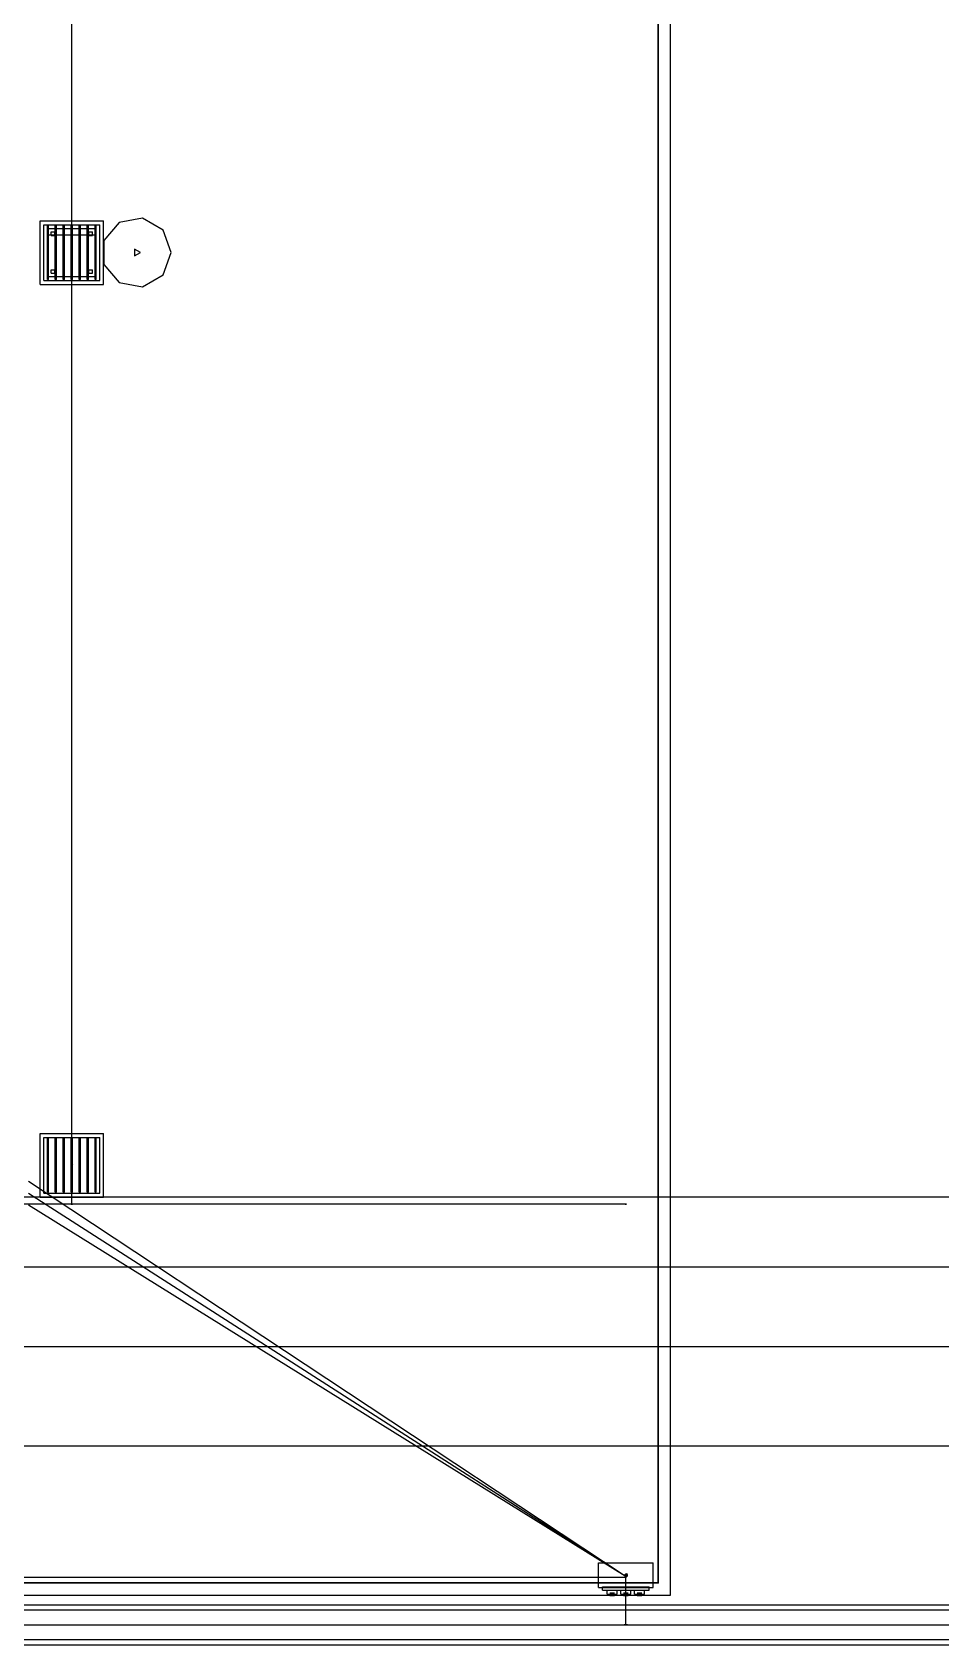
# Model space of a CAD drawing. Header units: millimetres. Extents: x 231000 to 285900, y 121795 to 149522.
# Drawn here: x 267582 to 276717, y 122000 to 138215 of the extents above; entities that cross this region are included whole.
import ezdxf

# ---------------------------------------------------------------- set-up
doc = ezdxf.new("R2010")
doc.units = ezdxf.units.MM

msp = doc.modelspace()

# ---------------------------------------------------------------- linework, layer by layer
at = {"layer": 'electrical'}
for p, q in [((267980, 126430), (267980, 145180)), ((273542.83, 122689.16), (267542.83, 126659.16)), ((273542.98, 122689.06), (267542.98, 126539.06)), ((273550, 126430), (237020, 126430)), ((273543.14, 122688.96), (267543.14, 126418.96)), ((267987.79, 126430), (267972.21, 126430)), ((267972.21, 126430), (267980, 126430)), ((267980, 126430), (267987.79, 126430)), ((273550, 126422.21), (273550, 126437.79)), ((273550, 126437.79), (273550, 126430)), ((273550, 126430), (273550, 126422.21)), ((273275, 122575), (273275, 122825)), ((273275, 122825), (273825, 122825)), ((273825, 122575), (273825, 122825)), ((239600, 122680), (273550, 122680)), ((265400, 122680), (273550, 122680)), ((273532, 122700), (273559, 122715.59)), ((273559, 122684.41), (273532, 122700)), ((273565.59, 122700), (273534.41, 122700)), ((273534.41, 122700), (273550, 122700)), ((273542.83, 122689.16), (273553.59, 122705.42)), ((273553.59, 122705.42), (273542.83, 122689.16)), ((273542.98, 122689.06), (273553.51, 122705.47)), ((273553.51, 122705.47), (273542.98, 122689.06)), ((273543.14, 122688.96), (273553.43, 122705.52)), ((273553.43, 122705.52), (273543.14, 122688.96)), ((273563, 122700), (273543.5, 122711.26)), ((273543.5, 122711.26), (273543.5, 122688.74)), ((273563, 122700), (273543.5, 122711.26)), ((273543.5, 122711.26), (273543.5, 122688.74)), ((273563, 122700), (273543.5, 122711.26)), ((273543.5, 122711.26), (273543.5, 122688.74)), ((273543.5, 122688.74), (273563, 122700)), ((273543.5, 122688.74), (273563, 122700)), ((273543.5, 122688.74), (273563, 122700)), ((273550, 122700), (273565.59, 122700)), ((273550, 122200), (273550, 122700)), ((273550, 122700), (273569.44, 122700)), ((273569.44, 122700), (273550, 122700)), ((273550, 122700), (273564.04, 122700)), ((273564.04, 122700), (273550, 122700)), ((273550, 122700), (273564.04, 122700)), ((273564.04, 122700), (273550, 122700)), ((273550, 122700), (273564.04, 122700)), ((273564.04, 122700), (273550, 122700)), ((273550, 122672.21), (273550, 122687.79)), ((273550, 122687.79), (273550, 122680)), ((273550, 122672.21), (273550, 122687.79)), ((273550, 122687.79), (273550, 122680)), ((273550, 122680), (273550, 122672.21)), ((273550, 122680), (273550, 122672.21)), ((273553.43, 122705.52), (273553.43, 122705.52)), ((273553.51, 122705.47), (273553.51, 122705.47)), ((273553.59, 122705.42), (273553.59, 122705.42)), ((273559, 122715.59), (273559, 122684.41)), ((273275, 122575), (273825, 122575)), ((273315, 122547.5), (273315, 122582.5)), ((273315, 122582.5), (273785, 122582.5)), ((273315, 122547.5), (273785, 122547.5)), ((273362.5, 122510), (273362.5, 122550)), ((273362.5, 122550), (273462.5, 122550)), ((273362.5, 122510), (273462.5, 122510)), ((273435.88, 122520), (273389.12, 122520)), ((273389.12, 122520), (273412.5, 122520)), ((273435.88, 122495), (273389.12, 122495)), ((273389.12, 122495), (273412.5, 122495)), ((273412.5, 122520), (273412.5, 122495)), ((273412.5, 122520), (273435.88, 122520)), ((273412.5, 122495), (273435.88, 122495)), ((273462.5, 122510), (273462.5, 122550)), ((273500, 122510), (273500, 122550)), ((273500, 122550), (273600, 122550)), ((273500, 122510), (273600, 122510)), ((273573.38, 122520), (273526.62, 122520)), ((273526.62, 122520), (273550, 122520)), ((273573.38, 122495), (273526.62, 122495)), ((273526.62, 122495), (273550, 122495)), ((273550, 122520), (273550, 122495)), ((273550, 122520), (273573.38, 122520)), ((273550, 122495), (273573.38, 122495)), ((273600, 122510), (273600, 122550)), ((273637.5, 122510), (273637.5, 122550)), ((273637.5, 122550), (273737.5, 122550)), ((273637.5, 122510), (273737.5, 122510)), ((273710.88, 122520), (273664.12, 122520)), ((273664.12, 122520), (273687.5, 122520)), ((273710.88, 122495), (273664.12, 122495)), ((273664.12, 122495), (273687.5, 122495)), ((273687.5, 122520), (273687.5, 122495)), ((273687.5, 122520), (273710.88, 122520)), ((273687.5, 122495), (273710.88, 122495)), ((273737.5, 122510), (273737.5, 122550)), ((273785, 122547.5), (273785, 122582.5)), ((233500, 122400), (282500, 122400)), ((233500, 122400), (282500, 122400)), ((233500, 122350), (282500, 122350)), ((233500, 122350), (282500, 122350)), ((233500, 122200), (282500, 122200)), ((233500, 122200), (282500, 122200)), ((273565.59, 122200), (273534.41, 122200)), ((273534.41, 122200), (273550, 122200)), ((273550, 122200), (273565.59, 122200)), ((282500, 122050), (233500, 122050)), ((282500, 122050), (233500, 122050)), ((233500, 122000), (282500, 122000)), ((233500, 122000), (282500, 122000))]:
    msp.add_line(p, q, dxfattribs=at)
at = {"layer": 'interiors'}
for p, q in [((273875, 122625), (273875, 149375)), ((273880, 122620), (273880, 149380)), ((274000, 122500), (274000, 149500)), ((267740, 136177.5), (267740, 136242.5)), ((267740, 136242.5), (268220, 136242.5)), ((267740, 135760), (267740, 136240)), ((267740, 136240), (268220, 136240)), ((267772.5, 136172.5), (267772.5, 136207.5)), ((267772.5, 136207.5), (267807.5, 136207.5)), ((267807.5, 136172.5), (267807.5, 136207.5)), ((268152.5, 136172.5), (268152.5, 136207.5)), ((268152.5, 136207.5), (268187.5, 136207.5)), ((268187.5, 136172.5), (268187.5, 136207.5)), ((268220, 136177.5), (268220, 136242.5)), ((268220, 135760), (268220, 136240)), ((268455, 136303.11), (268301.11, 136119.71)), ((268690.78, 136344.68), (268455, 136303.11)), ((268898.12, 136224.98), (268690.78, 136344.68)), ((268980, 136000), (268898.12, 136224.98)), ((267740, 136177.5), (268220, 136177.5)), ((267772.5, 136172.5), (267807.5, 136172.5)), ((268152.5, 136172.5), (268187.5, 136172.5)), ((268301.11, 136119.71), (268301.11, 135880.29)), ((268670, 136000), (268610, 136034.64)), ((268610, 136034.64), (268610, 135965.36)), ((268610, 135965.36), (268670, 136000)), ((268898.12, 135775.02), (268980, 136000)), ((267740, 135760), (268220, 135760)), ((267772.5, 135792.5), (267772.5, 135827.5)), ((267772.5, 135827.5), (267807.5, 135827.5)), ((267772.5, 135792.5), (267807.5, 135792.5)), ((267807.5, 135792.5), (267807.5, 135827.5)), ((268152.5, 135792.5), (268152.5, 135827.5)), ((268152.5, 135827.5), (268187.5, 135827.5)), ((268152.5, 135792.5), (268187.5, 135792.5)), ((268187.5, 135792.5), (268187.5, 135827.5)), ((268301.11, 135880.29), (268455, 135696.89)), ((268690.78, 135655.32), (268898.12, 135775.02)), ((268455, 135696.89), (268690.78, 135655.32)), ((273880, 122620), (231120, 122620)), ((231125, 122625), (273875, 122625)), ((273880, 122620), (253700, 122620)), ((231000, 122500), (274000, 122500)), ((253700, 122500), (274000, 122500))]:
    msp.add_line(p, q, dxfattribs=at)
at = {"layer": 'lighting'}
for p, q in [((267660, 135680), (267660, 136320)), ((267660, 136320), (268300, 136320)), ((267700, 135720), (267700, 136280)), ((267700, 136280), (268260, 136280)), ((267734, 135730), (267734, 136270)), ((267734, 136270), (267746, 136270)), ((267746, 135730), (267746, 136270)), ((267814, 135730), (267814, 136270)), ((267814, 136270), (267826, 136270)), ((267826, 135730), (267826, 136270)), ((267894, 135730), (267894, 136270)), ((267894, 136270), (267906, 136270)), ((267906, 135730), (267906, 136270)), ((267974, 135730), (267974, 136270)), ((267974, 136270), (267986, 136270)), ((267986, 135730), (267986, 136270)), ((268054, 135730), (268054, 136270)), ((268054, 136270), (268066, 136270)), ((268066, 135730), (268066, 136270)), ((268134, 135730), (268134, 136270)), ((268134, 136270), (268146, 136270)), ((268146, 135730), (268146, 136270)), ((268214, 135730), (268214, 136270)), ((268214, 136270), (268226, 136270)), ((268226, 135730), (268226, 136270)), ((268260, 135720), (268260, 136280)), ((268300, 135680), (268300, 136320)), ((267989, 136000), (267975.5, 136007.79)), ((267975.5, 136007.79), (267975.5, 135992.21)), ((267975.5, 135992.21), (267989, 136000)), ((267700, 135720), (268260, 135720)), ((267734, 135730), (267746, 135730)), ((267814, 135730), (267826, 135730)), ((267894, 135730), (267906, 135730)), ((267974, 135730), (267986, 135730)), ((268054, 135730), (268066, 135730)), ((268134, 135730), (268146, 135730)), ((268214, 135730), (268226, 135730)), ((267660, 135680), (268300, 135680)), ((267660, 126500), (267660, 127140)), ((267660, 127140), (268300, 127140)), ((268300, 126500), (268300, 127140)), ((267700, 126540), (267700, 127100)), ((267700, 127100), (268260, 127100)), ((267734, 126550), (267734, 127090)), ((267734, 127090), (267746, 127090)), ((267746, 126550), (267746, 127090)), ((267814, 126550), (267814, 127090)), ((267814, 127090), (267826, 127090)), ((267826, 126550), (267826, 127090)), ((267894, 126550), (267894, 127090)), ((267894, 127090), (267906, 127090)), ((267906, 126550), (267906, 127090)), ((267974, 126550), (267974, 127090)), ((267974, 127090), (267986, 127090)), ((267986, 126550), (267986, 127090)), ((268054, 126550), (268054, 127090)), ((268054, 127090), (268066, 127090)), ((268066, 126550), (268066, 127090)), ((268134, 126550), (268134, 127090)), ((268134, 127090), (268146, 127090)), ((268146, 126550), (268146, 127090)), ((268214, 126550), (268214, 127090)), ((268214, 127090), (268226, 127090)), ((268226, 126550), (268226, 127090)), ((268260, 126540), (268260, 127100)), ((267989, 126820), (267975.5, 126827.79)), ((267975.5, 126827.79), (267975.5, 126812.21)), ((267975.5, 126812.21), (267989, 126820)), ((267660, 126500), (268300, 126500)), ((267700, 126540), (268260, 126540)), ((267734, 126550), (267746, 126550)), ((267814, 126550), (267826, 126550)), ((267894, 126550), (267906, 126550)), ((267974, 126550), (267986, 126550)), ((268054, 126550), (268066, 126550)), ((268134, 126550), (268146, 126550)), ((268214, 126550), (268226, 126550))]:
    msp.add_line(p, q, dxfattribs=at)
at = {"layer": 'water'}
for p, q in [((284850, 126500), (234500, 126500)), ((284850, 126500), (234500, 126500)), ((236500, 125800), (282500, 125800)), ((236500, 125000), (282500, 125000)), ((236500, 124000), (282500, 124000))]:
    msp.add_line(p, q, dxfattribs=at)

doc.saveas('drawing.dxf')
